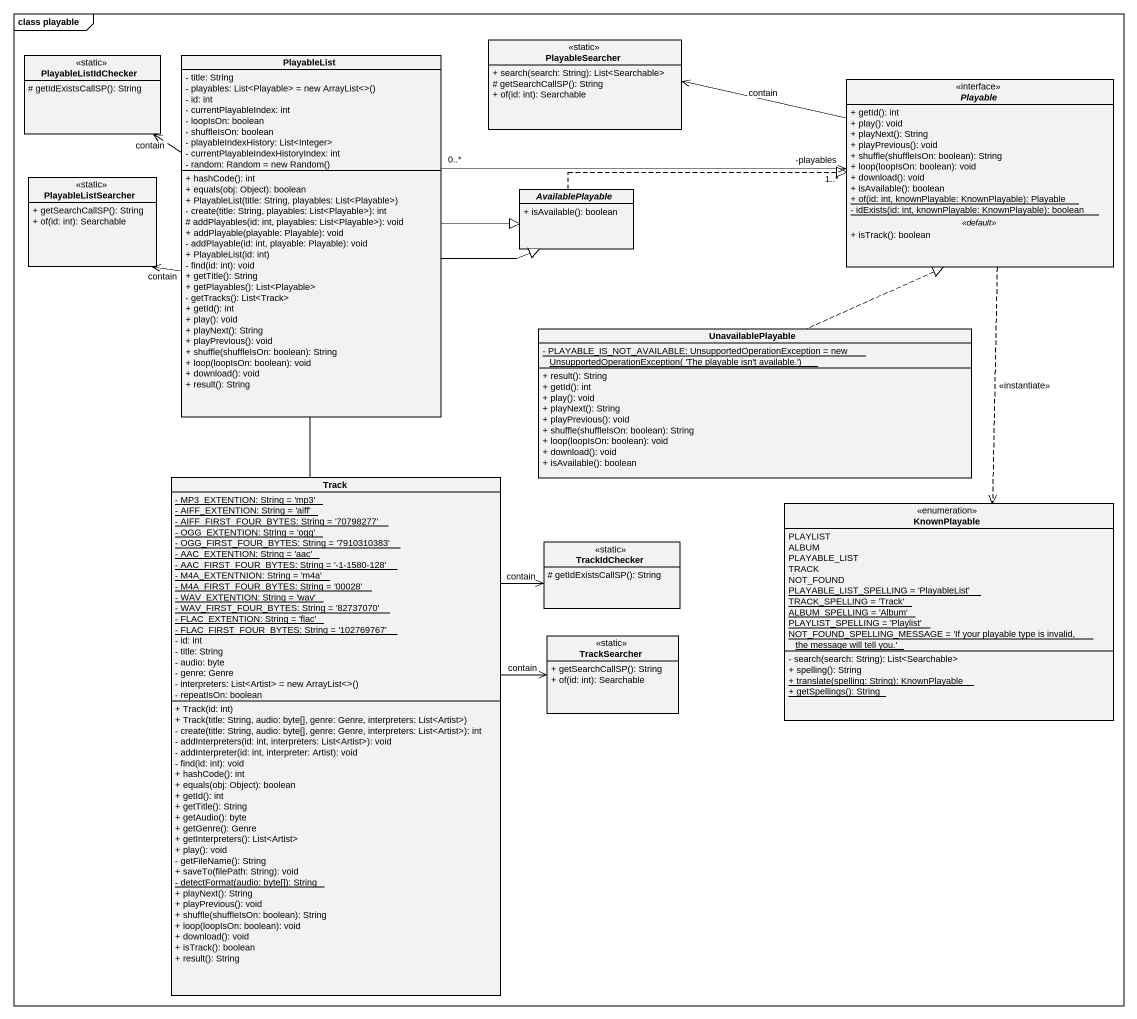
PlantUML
@startuml
mainframe class playable
hide circle
hide empty members
skinparam classAttributeIconSize 0
class PlayableSearcher <<static>> {
  + search(search: String): List<Searchable>
  # getSearchCallSP(): String
  + of(id: int): Searchable
}
class PlayableListIdChecker <<static>> {
  # getIdExistsCallSP(): String
}
class PlayableList {
  - title: String
  {field} - playables: List<Playable> = new ArrayList<>()
  - id: int
  - currentPlayableIndex: int
  - loopIsOn: boolean
  - shuffleIsOn: boolean
  - playableIndexHistory: List<Integer>
  - currentPlayableIndexHistoryIndex: int
  {field} - random: Random = new Random()
  + hashCode(): int
  + equals(obj: Object): boolean
  + PlayableList(title: String, playables: List<Playable>)
  - create(title: String, playables: List<Playable>): int
  # addPlayables(id: int, playables: List<Playable>): void
  + addPlayable(playable: Playable): void
  - addPlayable(id: int, playable: Playable): void
  + PlayableList(id: int)
  - find(id: int): void
  + getTitle(): String
  + getPlayables(): List<Playable>
  - getTracks(): List<Track>
  + getId(): int
  + play(): void
  + playNext(): String
  + playPrevious(): void
  + shuffle(shuffleIsOn: boolean): String
  + loop(loopIsOn: boolean): void
  + download(): void
  + result(): String
}
interface Playable <<interface>> {
  + getId(): int
  + play(): void
  + playNext(): String
  + playPrevious(): void
  + shuffle(shuffleIsOn: boolean): String
  + loop(loopIsOn: boolean): void
  + download(): void
  + isAvailable(): boolean
  {static} + of(id: int, knownPlayable: KnownPlayable): Playable
  {static} - idExists(id: int, knownPlayable: KnownPlayable): boolean
  .. <<default>> ..
  + isTrack(): boolean
}
class PlayableListSearcher <<static>> {
  + getSearchCallSP(): String
  + of(id: int): Searchable
}
abstract class AvailablePlayable {
  + isAvailable(): boolean
}
class UnavailablePlayable {
  {static} {field} - PLAYABLE_IS_NOT_AVAILABLE: UnsupportedOperationException = new UnsupportedOperationException( 'The playable isn't available.')
  + result(): String
  + getId(): int
  + play(): void
  + playNext(): String
  + playPrevious(): void
  + shuffle(shuffleIsOn: boolean): String
  + loop(loopIsOn: boolean): void
  + download(): void
  + isAvailable(): boolean
}
class Track {
  {static} - MP3_EXTENTION: String = 'mp3'
  {static} - AIFF_EXTENTION: String = 'aiff'
  {static} - AIFF_FIRST_FOUR_BYTES: String = '70798277'
  {static} - OGG_EXTENTION: String = 'ogg'
  {static} - OGG_FIRST_FOUR_BYTES: String = '7910310383'
  {static} - AAC_EXTENTION: String = 'aac'
  {static} - AAC_FIRST_FOUR_BYTES: String = '-1-1580-128'
  {static} - M4A_EXTENTNION: String = 'm4a'
  {static} - M4A_FIRST_FOUR_BYTES: String = '00028'
  {static} - WAV_EXTENTION: String = 'wav'
  {static} - WAV_FIRST_FOUR_BYTES: String = '82737070'
  {static} - FLAC_EXTENTION: String = 'flac'
  {static} - FLAC_FIRST_FOUR_BYTES: String = '102769767'
  - id: int
  - title: String
  - audio: byte
  - genre: Genre
  {field} - interpreters: List<Artist> = new ArrayList<>()
  - repeatIsOn: boolean
  + Track(id: int)
  + Track(title: String, audio: byte[], genre: Genre, interpreters: List<Artist>)
  - create(title: String, audio: byte[], genre: Genre, interpreters: List<Artist>): int
  - addInterpreters(id: int, interpreters: List<Artist>): void
  - addInterpreter(id: int, interpreter: Artist): void
  - find(id: int): void
  + hashCode(): int
  + equals(obj: Object): boolean
  + getId(): int
  + getTitle(): String
  + getAudio(): byte
  + getGenre(): Genre
  + getInterpreters(): List<Artist>
  + play(): void
  - getFileName(): String
  + saveTo(filePath: String): void
  {static} - detectFormat(audio: byte[]): String
  + playNext(): String
  + playPrevious(): void
  + shuffle(shuffleIsOn: boolean): String
  + loop(loopIsOn: boolean): void
  + download(): void
  + isTrack(): boolean
  + result(): String
}
enum KnownPlayable {
  PLAYLIST
  ALBUM
  PLAYABLE_LIST
  TRACK
  NOT_FOUND
  {static} PLAYABLE_LIST_SPELLING = 'PlayableList'
  {static} TRACK_SPELLING = 'Track'
  {static} ALBUM_SPELLING = 'Album'
  {static} PLAYLIST_SPELLING = 'Playlist'
  {static} NOT_FOUND_SPELLING_MESSAGE = 'If your playable type is invalid, the message will tell you.'
  - search(search: String): List<Searchable>
  + spelling(): String
  {static} + translate(spelling: String): KnownPlayable
  {static} + getSpellings(): String
}
class TrackIdChecker <<static>> {
  # getIdExistsCallSP(): String
}
class TrackSearcher <<static>> {
  + getSearchCallSP(): String
  + of(id: int): Searchable
}
PlayableListIdChecker <-- PlayableList : contain
PlayableList "0..*" -right-> "-playables\n1..*" Playable
PlayableList -right-|> AvailablePlayable
Playable -left-> PlayableSearcher : contain
Playable ..> KnownPlayable : <<instantiate>>
PlayableListSearcher <-right- PlayableList : contain
AvailablePlayable .right.|> Playable
UnavailablePlayable .up.|> Playable
Track -up-|> AvailablePlayable
Track -right-> TrackIdChecker : contain
Track -right-> TrackSearcher : contain
@enduml
